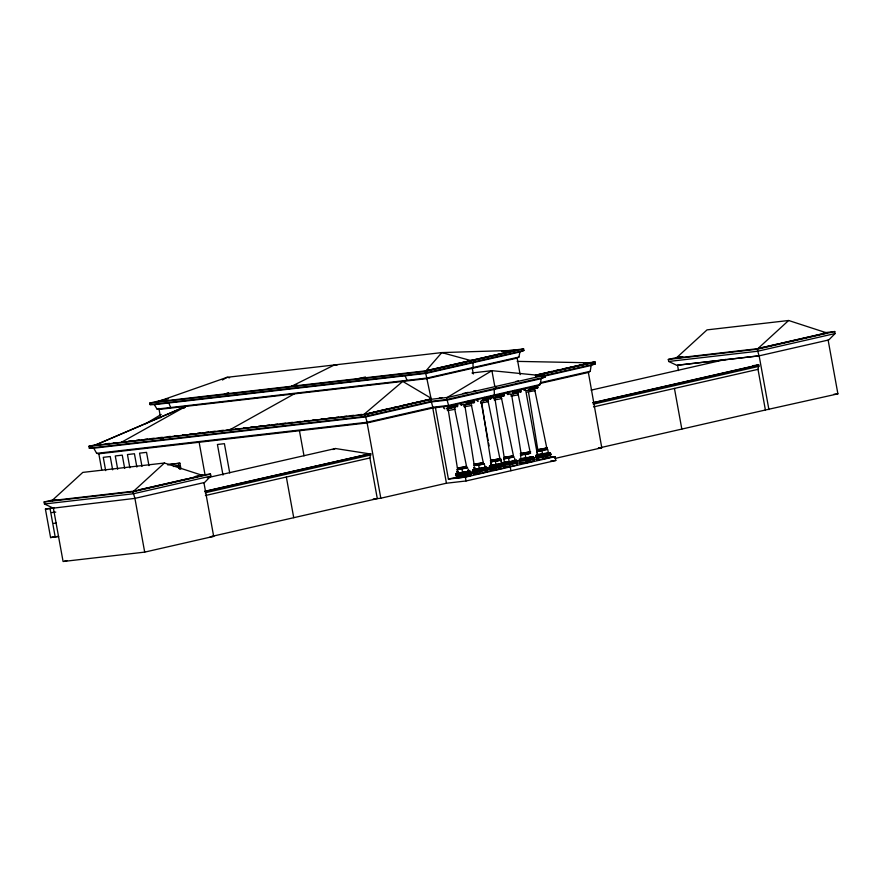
<?xml version="1.0" encoding="UTF-8"?>
<svg xmlns="http://www.w3.org/2000/svg" width="882" height="882" viewBox="0 0 882 882"><rect width="100%" height="100%" fill="white"/><g stroke="black" fill="none" stroke-linecap="round" stroke-linejoin="round"><path stroke-width="1.32" d="M504.57 464.781L488.915 467.537L489.521 466.699L503.71 464.208L504.57 464.781L496.191 467.173L489.267 467.956L496.191 467.162L495.882 465.134L489.554 465.861L489.697 466.666L489.554 465.861L494.604 464.803M471.021 472.443L462.796 474.803L455.674 475.133L471.175 472.41L470.304 471.826L456.126 474.318L455.52 475.155L462.686 474.34L463.304 477.272L470.812 475.552L471.175 472.41M486.831 468.044L486.688 467.251L472.851 469.676L473.006 470.481L472.851 469.676L479.191 468.948L479.488 470.988L487.878 468.596L487.007 468.022L472.829 470.503L472.223 471.352L487.878 468.596M504.416 464.814L504.107 465.795L496.301 467.581L489.267 467.956M517.624 461.804L509.388 464.164L502.663 464.924M534.316 457.99L526.091 460.349L525.915 459.136L533.599 457.372L534.47 457.956L518.814 460.724L519.432 459.875L525.926 459.125L525.782 458.32L533.279 456.6L533.434 457.405L533.279 456.6L525.782 458.32M551.018 454.175L542.794 456.534L535.672 456.876M432.753 407.958L448.773 406.106L538.494 385.621L540.28 384.486L541.129 378.665L545.087 377.066L544.756 375.269L535.572 376.327M539.883 383.494L588.371 372.447L590.234 371.3L591.161 365.457L595.284 363.825L594.964 362.017L586.762 362.965M467.581 401.861L468.011 401.101L468.662 401.608M484.284 398.047L484.549 397.363M514.25 391.189L514.669 390.439L515.331 390.947M530.953 387.385L531.218 386.702M508.374 393.868L507.944 394.618L507.293 394.111A1.973 1.521 83.4 0 1 507.051 393.163L507.657 392.093M461.705 404.507L461.275 405.268L460.503 404.463A1.896 1.466 83.4 0 1 460.393 403.493L460.669 402.809M474.45 469.191L486.688 467.251L479.191 468.948L479.599 471.396L487.691 469.114M517.392 462.311L509.509 464.571L502.916 465.321M534.095 458.497L526.201 460.757L519.366 461.11M550.787 454.682L542.904 456.942L542.485 454.506L536.146 455.233L536.3 456.038M168.385 398.807L149.797 403.052L150.072 404.618L154.328 404.64L157.051 409.083L159.091 409.424L427.417 378.576L517.139 358.092L518.936 357.056L519.917 351.973L523.897 350.485L523.621 348.93L501.792 351.433M503.104 395.015L503.335 394.21L496.698 395.731L496.963 397.209L503.6 395.687L503.302 393.846L504.239 394.111A1.896 1.466 83.4 0 1 504.471 395.059L504.041 396.139L503.192 395.015L496.864 396.448M520.038 390.395L513.39 391.917L513.666 393.394L520.303 391.873L519.994 390.031L520.931 390.296A1.896 1.466 83.4 0 1 521.174 391.244L520.744 392.325L520.038 390.395L514.427 391.035M528.494 389.8L536.995 388.058L536.73 386.581L533.367 386.966M456.501 405.654L456.744 404.86L450.096 406.359L450.371 407.837L457.008 406.326L456.501 405.654L450.371 407.054M473.204 401.85L473.436 401.045L466.798 402.545L467.063 404.022L473.711 402.523L473.204 401.85L467.074 403.239M481.892 400.428L490.403 398.708L490.138 397.231L484.538 397.87M211.493 536.476L377.298 498.617L369.911 457.956L370.727 453.602L204.668 491.34M828.121 340.055L837.9 393.846L765.4 409.998L758.013 369.349L758.829 364.994L753.151 365.644M454.583 408.3L466.534 466.38L457.383 468.088L458.375 467.725M471.55 405.808L483.237 462.565L474.108 464.208M487.978 400.682L499.929 458.761L490.337 460.47L490.976 460.206M478.353 400.979L477.801 401.442L477.206 400.649A1.896 1.466 83.4 0 1 477.096 399.678L477.239 399.16M525.022 390.34L523.985 390.296A1.973 1.521 83.4 0 1 523.754 389.348L523.908 388.521M502.123 464.527L502.729 463.689L516.907 461.187M491.528 398.19L490.91 398.333M444.859 408.84L443.811 408.278A1.896 1.466 83.4 0 1 443.701 407.297L444.12 406.547M426.006 370.804L441.827 352.591L515.727 350.319L426.006 370.804L157.669 401.663L227.093 377.309L441.827 352.591M503.787 458.816L513.908 456.854M472.278 368.334L473.028 367.54L473.006 362.678L474.759 361.708L474.472 360.143L468.122 360.859M183.974 408.3L185.904 406.348L94.561 445.432L363.924 414.43L429.49 399.48L430.879 398.102L402.754 381.41L363.924 414.43M200.942 475.144L210.511 474.053L210.875 476.071L204.591 482.465L134.858 498.385L45.412 509.079L50.594 537.59L58.344 536.344M823.799 332.779L834.736 331.522L835.1 333.539L828.804 339.934L759.082 355.854L676.847 365.313L668.688 361.466L668.324 359.448L680.353 356.703M52.005 500.579L82.809 472.399L164.427 463.017L202.606 475.442L133.623 491.197L52.005 500.579L55.985 499.675M133.623 491.197L164.427 463.017M757.836 348.666L788.64 320.497L826.831 332.922L757.836 348.666L676.229 358.059L707.033 329.879L788.64 320.497M431.397 398.94L364.784 414.573L88.961 446.27L89.291 448.1L93.746 448.199L365.787 416.91L431.563 401.894L447.306 400.086L541.129 378.665M457.328 469.334L467.592 467.548L466.843 467.537M474.031 465.52L484.295 463.734L483.534 463.723M490.723 461.705L500.789 459.886M93.746 448.199L96.667 453.348L98.817 453.789L367.408 422.908L364.784 414.573L381.84 410.251M145.828 423.669L161.174 414.474M222.418 379.988L227.093 377.309L229.629 377.783M494.967 398.796L504.195 457.372L504.846 457.13M513.048 455.564C515.331 455.895 501.23 458.342 504.802 457.03M511.659 394.982L521.075 453.458M518.076 393.824L530.104 451.893L520.237 453.668L520.755 453.425M528.572 392.501L537.766 449.644M534.779 390.009L546.807 448.078L536.94 449.853L537.447 449.611M457.273 471.826C458.078 469.544 457.714 472.961 457.141 471.098L458.122 471.749M473.965 468.011C474.781 465.729 474.417 469.147 473.832 467.284L474.825 467.934M490.668 464.197C491.472 461.914 491.109 465.332 490.535 463.48L491.517 464.119M121.363 442.323L185.87 406.326L94.561 445.399L99.909 444.208M229.75 429.854L294.29 393.857M291.611 386.261L334.454 364.939L337.133 365.005M493.534 398.212L501.56 396.735M503.6 395.687L497.117 397.076M510.237 394.397L518.252 392.92M526.929 390.583L534.955 389.105M527.204 392.093L535.231 390.605M504.328 462.576L503.964 458.827M520.777 457.372L520.667 455.013M537.722 454.958L537.061 451.33L538.946 450.779M531.703 456.876L521.042 458.563M548.406 453.061L547.744 449.434L537.061 451.33L540.534 450.537M457.736 473.215L457.383 469.456M474.075 465.641L484.461 463.899L476.225 465.487M467.978 468.915C472.135 473.072 453.315 473.105 458.629 472.62M491.131 465.586L490.767 461.826M500.667 460.018L501.814 463.712L501.152 460.084L490.469 461.959M482.675 467.802L485.067 467.251L484.119 467.559M332.9 449.566L335.436 448.519L369.15 453.789M520.997 454.759L520.479 455.002L530.6 453.05M474.273 464.02C473.48 464.825 484.571 462.807 483.292 462.388M505.221 461.992C500.292 462.366 517.458 462.841 514.548 458.177M538.615 454.362L537.678 454.682L548.295 452.72M481.131 402.578C478.86 403.669 492.873 400.869 487.173 401.42M492.024 465.001L491.076 465.31L501.274 463.37M470.756 403.306L469.72 403.559M501.384 397.628L513.412 455.707L504.195 457.372M458.386 467.625C453.657 469.191 471.01 466.027 465.751 466.291M495.1 399.381C490.16 400.781 504.515 398.377 501.219 398.289M511.792 395.566C506.863 396.977 521.207 394.563 517.921 394.475M448.497 410.02C443.558 411.409 457.901 409.016 454.627 408.939M465.2 406.205C460.272 407.605 474.604 405.191 471.319 405.125M539.464 450.515L537.182 451.187L547.292 449.236M519.796 391.2L513.556 392.633M536.499 387.385L530.258 388.819L530.358 389.579M157.68 401.663L165.595 399.855M224.756 393.923L228.714 393.019L224.767 393.945M291.843 386.217L297.113 385.004M358.919 378.521L365.512 376.989M99.71 443.844L88.972 446.292L101.254 444.341M425.995 370.782L515.727 350.297L510.248 350.926M91.982 447.483L89.291 448.1L365.115 416.381L431.055 401.321L446.799 399.513L545.087 377.066L542.463 377.375M106.744 444.109L109.434 443.503M149.797 403.052L425.333 371.366L523.621 348.93M523.897 350.485L425.62 372.932L150.072 404.618M519.917 351.973L426.105 373.384L154.328 404.64M160.458 438.784L163.115 438.178M518.936 357.056L427.131 378.025L157.051 409.083M226.872 430.438L231.481 429.358L227.413 429.832M384.519 409.634L389.877 408.41M392.556 407.804L397.914 406.58M400.593 405.974L420.681 401.387M423.36 400.77L428.718 399.546M538.527 374.475L551.923 371.421M554.602 370.804L559.96 369.58M562.639 368.974L594.964 362.017L536.929 375.269L594.953 361.995M535.297 375.324L590.146 362.8L517.183 361.377M364.784 414.551L430.725 399.502L433.029 407.925L367.132 422.941L380.815 498.209L446.435 483.226L466.06 480.966L555.792 460.481L555.098 456.656L545.969 457.703M462.984 393.537L468.254 392.325M473.535 391.123L476.17 390.517M515.761 381.476L518.395 380.881M544.756 375.269L446.479 397.705L448.773 406.106M541.206 376.173L595.284 363.825L592.561 364.134M544.172 376.184L591.161 365.457M167.635 464.77L179.895 463.182L180.931 468.86M540.622 382.623L590.234 371.3M175.463 466.225L179.708 465.685L180.314 469.026M173.445 466.501L179.708 465.685M438.067 407.043L435.432 407.649L448.409 479.091L465.365 477.14L555.098 456.656M540.28 384.486L448.464 405.455L432.72 407.263L367.022 422.269L96.667 453.348M536.73 386.581L530.093 388.113L530.258 388.819M52.622 507.834L44.464 503.997L44.1 501.979L54.794 499.532M678.964 357.43L681.621 356.824M680.165 357.298L682.811 356.692M45.412 509.079L54.21 507.591M139.235 489.786L186.874 478.915M189.52 478.309L198.781 476.192M760.813 347.872L778.012 343.936M780.658 343.341L821.682 333.969M44.1 501.979L132.95 491.759L210.511 474.053M668.324 359.448L757.175 349.239L834.736 331.522M210.875 476.071L133.314 493.777L44.464 503.997M835.1 333.539L757.539 351.257L668.688 361.466M207.325 477.768L335.436 448.519M591.094 390.142L725.886 359.371M592.759 402.732L757.252 365.17M204.933 491.461L370.727 453.602M593.035 402.853L758.829 364.994M205.175 492.784L370.969 454.925M593.277 404.165L759.071 366.306M205.429 495.519L369.911 457.956M593.531 406.9L758.013 369.349M50.594 537.59L54.761 536.631M527.568 454.054L529.884 453.513M544.271 450.239L541.956 450.768L542.562 454.12M64.408 561.206L67.065 560.599M502.905 463.656L502.751 462.863L505.254 462.289M536.146 455.233L541.195 454.153M462.488 472.774L469.996 471.054L470.139 471.859M516.587 460.404L514.052 460.702L516.587 460.404L516.731 461.209L516.587 460.404L502.751 462.863M549.982 452.786L542.485 454.506L549.982 452.797L550.125 453.591L549.982 452.786M470.304 471.826L456.126 474.318M487.007 468.022L472.829 470.503M503.699 464.208L489.521 466.699M550.302 453.557L536.124 456.071L535.517 456.909L551.173 454.142L547.7 453.855L550.302 453.557L542.617 455.321L542.904 456.942M470.712 473.425L462.907 475.211L455.873 475.585L458.728 474.946M448.409 479.091L457.648 476.986M456.071 475.552L459.61 475.574L456.689 476.39L463.017 475.663L474.803 473.072M479.4 470.514L472.377 471.319L473.006 472.146L476.302 471.76L473.38 472.576L490.635 469.456M489.708 468.331L496.412 468.044L504.107 465.795M517.028 463.425L520.986 462.521M532.86 459.809L538.141 458.607M503.115 465.288L503.578 467.35L508.572 466.203M519.807 461.473L520.27 463.546L524.018 462.675M536.51 457.67L536.973 459.731L539.464 459.158M473.204 472.113L473.678 474.174L480.006 473.447L487.503 471.738L487.415 469.61M489.907 468.298L490.37 470.36L496.698 469.632L504.206 467.934L503.909 466.335M765.4 409.998L598.261 448.166L601.778 447.758L588.371 372.447M53.306 507.712L63.085 561.503L144.692 552.121L213.676 536.366L203.907 482.586M554.91 458.464L601.778 447.758M490.138 397.231L483.49 398.741L483.766 400.208M483.766 399.425L489.896 398.036M491.627 461.694L493.953 461.176M496.522 461.132L501.152 460.084M467.46 471.352L469.996 471.054L456.159 473.491L456.303 474.284L456.159 473.491L458.662 472.917M464.946 472.124L462.62 472.653L461.97 469.026L457.074 469.588M516.587 460.415L509.09 462.135L509.289 463.712L517.778 461.771L516.907 461.176L509.223 462.951L509.289 463.712M533.61 457.383L525.915 459.136L525.981 459.897M517.403 464.913L509.906 466.622L509.62 465.035L517.117 462.807M533.819 459.511L534.095 461.088L526.598 462.818L526.311 461.22L533.808 458.993M550.511 455.696L550.798 457.273L543.301 459.004L543.014 457.416L550.5 455.189M490.37 470.36L492.873 469.786M459.478 477.416L461.981 476.853M473.667 474.174L477.427 473.325M532.871 389.138L533.544 388.995M499.477 396.768L500.149 396.613M516.841 392.799L515.408 393.107M476.379 464.913L478.97 464.406M523.423 454.34L524.757 454.076M476.842 464.979L478.176 464.715M523.974 454.065L525.308 453.811M513.82 393.262L518.109 392.137M520.435 455.211L530.556 453.183M503.666 458.96L513.864 456.997M467.217 403.901L471.517 402.787M450.515 407.716L454.825 406.591M461.473 468.529L462.874 468.276M461.97 469.026L467.273 467.647M508.616 457.626L509.972 457.383M530.457 389.59L531.284 389.458M462.278 468.221L463.623 467.989M542.86 449.996L544.227 449.765M482.807 400.274L488.22 398.973M543.367 449.754L544.657 449.544M528.395 389.8L534.812 388.323M449.159 408.068L449.864 407.958M447.571 408.157L449.412 407.903L446.612 408.223M480.767 402.876L481.374 402.82M464.064 406.69L464.682 406.635M447.372 410.505L447.979 410.45M471.98 372.965L491.913 370.672L542.364 375.721L535.716 376.493M822.752 333.385L826.831 332.922M823.005 333.672L824.086 333.539M586.078 363.241L590.146 362.778M768.917 409.601L759.137 355.81L677.53 365.192L678.501 370.572M439.269 398.058L441.893 397.749M425.984 399.888L447.251 397.44L491.913 370.672L494.813 386.581L495.618 386.492L495.949 388.289L494.218 389.381L494.372 394.971L493.633 395.864L490.965 396.172M535.131 388.267L536.995 388.058M498.848 394.728L501.097 394.463M508.054 394.045L509.928 393.824M492.299 397.749L496.037 397.319L493.159 397.539M467.835 401.685L470.073 401.431M105.322 443.867L109.39 443.403M113.458 442.929L116.17 442.621M121.595 442.003L124.307 441.684M128.375 441.221L132.454 440.746M136.523 440.283L139.235 439.975M144.659 439.346L147.371 439.038M151.439 438.563L154.152 438.255M159.576 437.626L162.288 437.318M167.723 436.689L170.435 436.381M174.504 435.917L177.216 435.598M182.64 434.98L185.352 434.661M189.421 434.198L192.133 433.889M197.568 433.26L200.28 432.952M205.704 432.323L208.417 432.015M212.485 431.552L215.197 431.232M220.621 430.614L223.333 430.295M235.549 428.917L238.261 428.608M243.686 427.979L246.398 427.671M250.477 427.197L254.545 426.734M258.613 426.26L262.682 425.797M266.75 425.333L269.462 425.014M274.886 424.396L277.598 424.077M281.678 423.614L285.746 423.139M289.814 422.676L292.526 422.368M297.951 421.739L300.663 421.431M304.731 420.957L308.799 420.493M312.878 420.019L315.591 419.711M321.015 419.093L323.727 418.774M327.795 418.311L331.864 417.836M335.932 417.373L338.644 417.065M344.079 416.436L346.791 416.128M350.86 415.654L353.572 415.345M358.996 414.716L361.708 414.408M452.257 405.367L455.619 404.981M461.462 404.673L464.263 404.353M454.208 406.657L457.008 406.326M167.812 464.571L179.895 463.182M833.821 394.309L837.9 393.846M195.804 476.225L198.527 475.916M54.75 499.951L55.941 499.818M135.266 490.701L136.357 490.568M51.707 512.585L55.775 512.111M489.554 465.861L503.39 463.436L503.534 464.241M527.767 461.815L532.838 461.231M550.555 461.088L555.792 460.481M503.71 467.647L510.226 466.898L510.932 470.723M472.576 471.771L479.488 470.977L480.006 473.458M473.006 472.146L479.72 471.848M53.593 523.379L56.239 523.081M456.512 475.916L456.975 477.989L463.304 477.25M373.196 499.08L380.815 498.209M53.405 537.127L58.675 536.521M210.159 536.774L213.676 536.366M537.061 451.33L540.732 450.911M525.253 454.583L525.915 458.21L519.454 459.048L519.597 459.853M526.311 461.22L526.113 460.327L518.98 460.691M500.855 463.723L503.39 463.436L495.882 465.134L496.081 466.721M536.973 459.731L543.301 459.004M492.354 465.442L494.791 465.167M503.313 464.395L509.3 463.7L509.62 465.035M520.27 463.546L526.598 462.818M503.578 467.35L509.906 466.622M456.159 473.491L462.488 472.763L463.017 475.663M499.135 468.507L501.671 468.221M484.968 472.035L487.503 471.738M465.74 476.137L470.812 475.552M480.492 401.376L488.352 399.755M490.568 463.844L491.439 463.756M473.877 467.658L474.737 467.57M457.185 471.462L458.045 471.385M546.443 447.935L547.325 447.924L537.59 449.743M529.751 451.749L530.633 451.727L520.898 453.557M499.995 458.574L500.755 458.574L490.778 460.459L481.804 403.195M546.223 448.056L546.807 448.078M529.52 451.871L530.104 451.893M512.828 455.674L513.412 455.707M471.661 403.57L463.447 405.191M454.958 407.385L446.7 408.95M441.827 352.613L470.867 360.562M536.058 457.295L543.014 457.416M405.158 375.798L407.021 380.329M168.804 402.975L170.667 407.506M759.082 355.854L757.175 349.239M509.509 464.571L509.3 463.7M496.412 468.044L496.202 467.151L496.698 469.643M509.168 461.749L508.561 458.397M674.443 388.433L681.83 429.082M525.639 389.855L537.645 455.917M517.139 358.092L520.148 374.674M517.117 463.326L517.403 464.902M495.364 461.396L496.015 465.023M481.274 402.798L488.132 440.537M488.617 443.238L489.113 445.939M472.333 368.621L473.303 373.979M484.681 465.101L485.111 467.526M478.661 465.211L479.323 468.838M465.365 477.14L466.06 480.966M456.689 476.39L456.975 477.978M430.89 397.716L425.333 371.366M432.588 407.01L446.435 483.226M299.45 430.725L304.014 455.873M286.341 477.041L293.728 517.69M229.728 472.939L224.403 443.679L217.424 444.484L222.981 475.067M199.134 442.257L204.988 474.516M178.991 465.762L179.597 469.103M178.385 463.535L178.814 465.883M178.55 465.872L179.024 468.474M158.881 408.377L160.59 417.77M148.959 465.652L146.544 452.356L139.565 453.161L141.98 466.457M136.853 467.041L134.428 453.745L127.449 454.55L129.863 467.846M144.692 552.121L134.913 498.33L132.95 491.759M124.682 468.441L122.256 455.145L115.277 455.95L117.692 469.246M112.653 469.83L110.239 456.523L103.26 457.328L105.675 470.624M98.817 453.789L101.739 469.919M50.042 508.539L55.224 537.061M462.488 472.763L462.686 474.34M464.891 405.676L474.075 464.274M448.199 409.491L457.383 468.088M497.283 396.713L497.007 397.705L496.202 397.275A1.973 1.521 83.4 0 1 495.96 396.338L496.39 395.257L497.051 395.764A1.896 1.466 83.4 0 1 497.283 396.713M513.986 392.898L513.71 393.89L512.894 393.471A1.973 1.521 83.4 0 1 512.663 392.523L513.092 391.443L513.743 391.95A1.896 1.466 83.4 0 1 513.986 392.898M530.677 389.083L530.402 390.087L529.597 389.657A1.973 1.521 83.4 0 1 529.354 388.708L529.784 387.628L530.446 388.135A1.896 1.466 83.4 0 1 530.677 389.083M537.866 387.43C537.336 390.847 535.473 384.508 537.634 386.492A1.896 1.466 83.4 0 1 537.866 387.43M450.614 407.363L450.184 408.432L449.412 407.627A1.896 1.466 83.4 0 1 449.302 406.657L450.074 405.996L450.614 407.363M467.317 403.548L466.887 404.618L466.115 403.824A1.896 1.466 83.4 0 1 465.994 402.842L466.765 402.192L467.317 403.548M484.009 399.733L483.579 400.814L482.807 400.009A1.896 1.466 83.4 0 1 482.697 399.028L483.457 398.377L484.009 399.733M456.545 404.739L456.49 405.025A1.896 1.466 83.4 0 0 456.6 405.996L457.207 406.8L457.802 406.051A1.973 1.521 83.4 0 0 457.692 405.07L457.085 404.276L456.545 404.739M473.237 400.924L473.193 401.211A1.896 1.466 83.4 0 0 473.303 402.192L473.899 402.986L474.505 402.236A1.973 1.521 83.4 0 0 474.384 401.255L473.788 400.461L473.237 400.924M489.94 397.12L489.885 397.396A1.896 1.466 83.4 0 0 489.995 398.377L490.601 399.171L491.197 398.421A1.973 1.521 83.4 0 0 491.087 397.451L490.48 396.646L489.94 397.12"/></g></svg>
